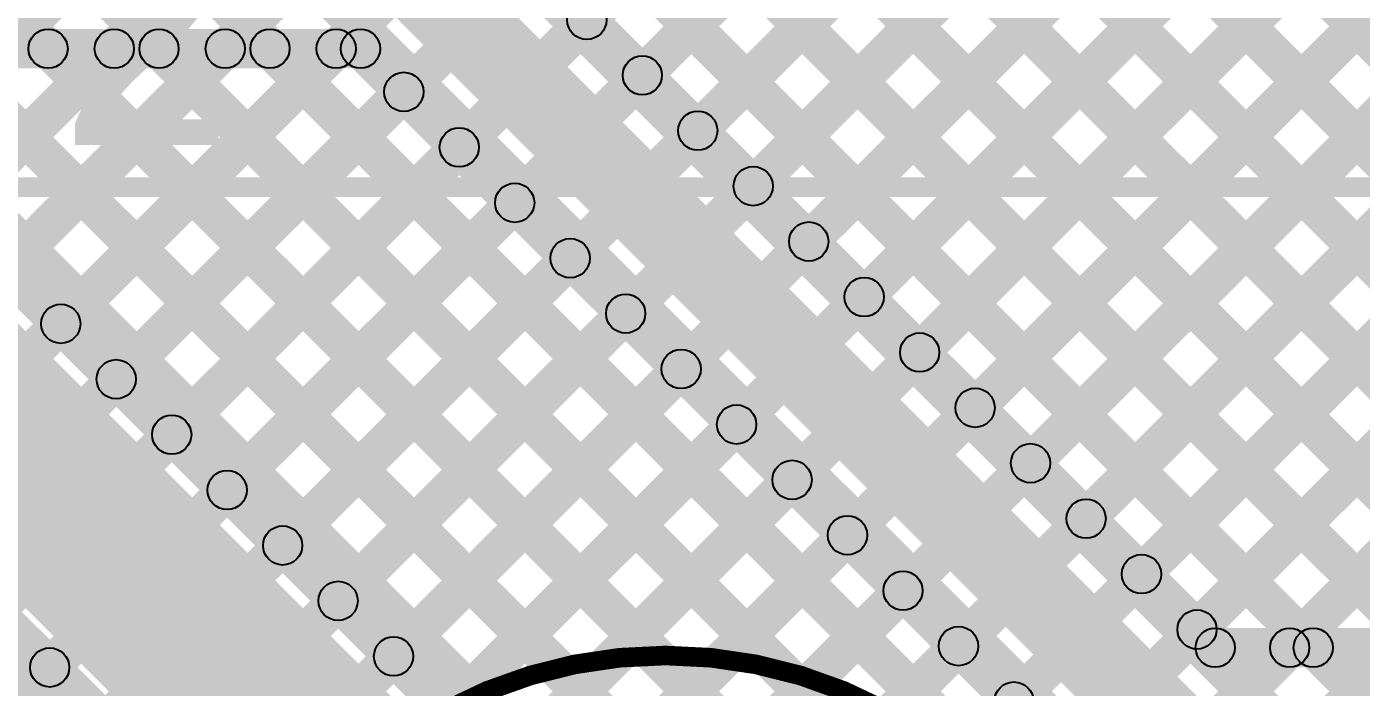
# Model space of a CAD drawing. Header units: millimetres. Extents: x -0.22 to 4.11, y -0.25 to 2.01.
# Drawn here: x 3.3527 to 3.693, y 0.4837 to 0.6523 of the extents above; entities that cross this region are included whole.
import ezdxf

# ---------------------------------------------------------------- set-up
doc = ezdxf.new("R2010")
doc.units = ezdxf.units.MM
doc.header["$MEASUREMENT"] = 0
for name, color, linetype in [('BottomLayer', 5, 'Continuous'), ('TopLayer', 1, 'Continuous'), ('TopOverlay', 2, 'Continuous')]:
    doc.layers.add(name, color=color, linetype=linetype)

# ---------------------------------------------------------------- blocks, each defined once
blk = doc.blocks.new('TS_1103S_C_C_3')
at = {"layer": 'TopOverlay'}
blk.add_hatch(color=2, dxfattribs=at).paths.add_polyline_path([(0.19291, -0.23569), (0.19291, -0.24069), (-0.18996, -0.24069), (-0.18996, -0.23569)])
at = {"layer": 'TopOverlay', "const_width": 0.005}
blk.add_lwpolyline([(0.1187, 0, 1), (-0.1187, 0, 1)], format="xyb", close=True, dxfattribs=at)

msp = doc.modelspace()

# ---------------------------------------------------------------- hatches: boundary and pattern name
at = {"layer": 'BottomLayer'}
for points in [[(2.28528, 1.74077), (2.29235, 1.74784), (3.68407, 0.35612), (3.677, 0.34905)], [(2.28528, 1.74077), (2.29235, 1.74784), (3.68407, 0.35612), (3.677, 0.34905)], [(2.39848, 1.74071), (2.40555, 1.74778), (3.68648, 0.46685), (3.6794, 0.45978)], [(2.39848, 1.74071), (2.40555, 1.74778), (3.68648, 0.46685), (3.6794, 0.45978)], [(2.42677, 1.7407), (2.43385, 1.74777), (3.70386, 0.47775), (3.69679, 0.47068)], [(2.42677, 1.7407), (2.43385, 1.74777), (3.70386, 0.47775), (3.69679, 0.47068)], [(2.45507, 1.74068), (2.46214, 1.74775), (3.71515, 0.49475), (3.70808, 0.48768)], [(2.45507, 1.74068), (2.46214, 1.74775), (3.71515, 0.49475), (3.70808, 0.48768)], [(2.48337, 1.74067), (2.49044, 1.74774), (3.74083, 0.49735), (3.73376, 0.49028)], [(2.48337, 1.74067), (2.49044, 1.74774), (3.74083, 0.49735), (3.73376, 0.49028)], [(2.51167, 1.74065), (2.51874, 1.74772), (3.76911, 0.49735), (3.76204, 0.49028)], [(2.51167, 1.74065), (2.51874, 1.74772), (3.76911, 0.49735), (3.76204, 0.49028)], [(2.53997, 1.74064), (2.54704, 1.74771), (3.79717, 0.49758), (3.7901, 0.49051)], [(2.53997, 1.74064), (2.54704, 1.74771), (3.79717, 0.49758), (3.7901, 0.49051)], [(2.56827, 1.74062), (2.57534, 1.74769), (3.79807, 0.52497), (3.791, 0.51789)], [(2.56827, 1.74062), (2.57534, 1.74769), (3.79807, 0.52497), (3.791, 0.51789)], [(2.59657, 1.74061), (2.60364, 1.74768), (3.79807, 0.55325), (3.791, 0.54618)], [(2.59657, 1.74061), (2.60364, 1.74768), (3.79807, 0.55325), (3.791, 0.54618)], [(2.32424, 1.7301), (2.33131, 1.73717), (3.68407, 0.38441), (3.677, 0.37734)], [(2.32424, 1.7301), (2.33131, 1.73717), (3.68407, 0.38441), (3.677, 0.37734)], [(2.35252, 1.7301), (2.35959, 1.73717), (3.68407, 0.41269), (3.677, 0.40562)], [(2.35252, 1.7301), (2.35959, 1.73717), (3.68407, 0.41269), (3.677, 0.40562)], [(2.38081, 1.7301), (2.38788, 1.73717), (3.68407, 0.44097), (3.677, 0.4339)], [(2.38081, 1.7301), (2.38788, 1.73717), (3.68407, 0.44097), (3.677, 0.4339)], [(2.28168, 1.71608), (2.28875, 1.72315), (3.68407, 0.32784), (3.677, 0.32077)], [(2.28168, 1.71608), (2.28875, 1.72315), (3.68407, 0.32784), (3.677, 0.32077)], [(2.28168, 1.6878), (2.28875, 1.69487), (3.68407, 0.29955), (3.677, 0.29248)], [(2.28168, 1.6878), (2.28875, 1.69487), (3.68407, 0.29955), (3.677, 0.29248)], [(2.28168, 1.65951), (2.28875, 1.66658), (3.68407, 0.27127), (3.677, 0.2642)], [(2.28168, 1.65951), (2.28875, 1.66658), (3.68407, 0.27127), (3.677, 0.2642)], [(2.28168, 1.63123), (2.28875, 1.6383), (3.68407, 0.24298), (3.677, 0.23591)], [(2.28168, 1.63123), (2.28875, 1.6383), (3.68407, 0.24298), (3.677, 0.23591)], [(2.28168, 1.60294), (2.28875, 1.61002), (3.79807, 0.1007), (3.791, 0.09363)], [(2.28168, 1.60294), (2.28875, 1.61002), (3.79807, 0.1007), (3.791, 0.09363)], [(2.28168, 1.57466), (2.28875, 1.58173), (3.78483, 0.08565), (3.77776, 0.07858)], [(2.28168, 1.57466), (2.28875, 1.58173), (3.78483, 0.08565), (3.77776, 0.07858)], [(2.28168, 1.54638), (2.28875, 1.55345), (3.76566, 0.07654), (3.75859, 0.06947)], [(2.28168, 1.54638), (2.28875, 1.55345), (3.76566, 0.07654), (3.75859, 0.06947)], [(2.71799, 0.01085), (2.71091, 0.01792), (3.791, 1.09801), (3.79807, 1.09093)], [(2.71799, 0.01085), (2.71091, 0.01792), (3.791, 1.09801), (3.79807, 1.09093)], [(2.74627, 0.01085), (2.7392, 0.01792), (3.791, 1.06972), (3.79807, 1.06265)], [(2.74627, 0.01085), (2.7392, 0.01792), (3.791, 1.06972), (3.79807, 1.06265)], [(2.77455, 0.01085), (2.76748, 0.01792), (3.791, 1.04144), (3.79807, 1.03437)], [(2.77455, 0.01085), (2.76748, 0.01792), (3.791, 1.04144), (3.79807, 1.03437)], [(2.80284, 0.01085), (2.79577, 0.01792), (3.791, 1.01315), (3.79807, 1.00608)], [(2.80284, 0.01085), (2.79577, 0.01792), (3.791, 1.01315), (3.79807, 1.00608)], [(2.83112, 0.01085), (2.82405, 0.01792), (3.791, 0.98487), (3.79807, 0.9778)], [(2.83112, 0.01085), (2.82405, 0.01792), (3.791, 0.98487), (3.79807, 0.9778)], [(2.85941, 0.01085), (2.85234, 0.01792), (3.791, 0.95658), (3.79807, 0.94951)], [(2.85941, 0.01085), (2.85234, 0.01792), (3.791, 0.95658), (3.79807, 0.94951)], [(2.88769, 0.01085), (2.88062, 0.01792), (3.791, 0.9283), (3.79807, 0.92123)], [(2.88769, 0.01085), (2.88062, 0.01792), (3.791, 0.9283), (3.79807, 0.92123)], [(2.91598, 0.01085), (2.9089, 0.01792), (3.791, 0.90001), (3.79807, 0.89294)], [(2.91598, 0.01085), (2.9089, 0.01792), (3.791, 0.90001), (3.79807, 0.89294)], [(2.94426, 0.01085), (2.93719, 0.01792), (3.791, 0.87173), (3.79807, 0.86466)], [(2.94426, 0.01085), (2.93719, 0.01792), (3.791, 0.87173), (3.79807, 0.86466)], [(2.97254, 0.01085), (2.96547, 0.01792), (3.791, 0.84345), (3.79807, 0.83638)], [(2.97254, 0.01085), (2.96547, 0.01792), (3.791, 0.84345), (3.79807, 0.83638)], [(3.00083, 0.01085), (2.99376, 0.01792), (3.791, 0.81516), (3.79807, 0.80809)], [(3.00083, 0.01085), (2.99376, 0.01792), (3.791, 0.81516), (3.79807, 0.80809)], [(3.02911, 0.01085), (3.02204, 0.01792), (3.791, 0.78688), (3.79807, 0.77981)], [(3.02911, 0.01085), (3.02204, 0.01792), (3.791, 0.78688), (3.79807, 0.77981)], [(3.0574, 0.01085), (3.05033, 0.01792), (3.791, 0.75859), (3.79807, 0.75152)], [(3.0574, 0.01085), (3.05033, 0.01792), (3.791, 0.75859), (3.79807, 0.75152)], [(3.08568, 0.01085), (3.07861, 0.01792), (3.791, 0.73031), (3.79807, 0.72324)], [(3.08568, 0.01085), (3.07861, 0.01792), (3.791, 0.73031), (3.79807, 0.72324)], [(3.11397, 0.01085), (3.10689, 0.01792), (3.791, 0.70202), (3.79807, 0.69495)], [(3.11397, 0.01085), (3.10689, 0.01792), (3.791, 0.70202), (3.79807, 0.69495)], [(3.14225, 0.01085), (3.13518, 0.01792), (3.791, 0.67374), (3.79807, 0.66667)], [(3.14225, 0.01085), (3.13518, 0.01792), (3.791, 0.67374), (3.79807, 0.66667)], [(3.17053, 0.01085), (3.16346, 0.01792), (3.791, 0.64546), (3.79807, 0.63839)], [(3.17053, 0.01085), (3.16346, 0.01792), (3.791, 0.64546), (3.79807, 0.63839)], [(3.19882, 0.01085), (3.19175, 0.01792), (3.791, 0.61717), (3.79807, 0.6101)], [(3.19882, 0.01085), (3.19175, 0.01792), (3.791, 0.61717), (3.79807, 0.6101)], [(3.2271, 0.01085), (3.22003, 0.01792), (3.791, 0.58889), (3.79807, 0.58182)], [(3.2271, 0.01085), (3.22003, 0.01792), (3.791, 0.58889), (3.79807, 0.58182)]]:
    msp.add_hatch(color=5, dxfattribs=at).paths.add_polyline_path(points)
at = {"layer": 'TopLayer'}
for points in [[(2.8308, 1.33667), (2.83787, 1.34374), (3.68426, 0.49735), (3.67719, 0.49028)], [(2.8308, 1.33667), (2.83787, 1.34374), (3.68426, 0.49735), (3.67719, 0.49028)], [(2.85908, 1.33667), (2.86615, 1.34374), (3.71254, 0.49735), (3.70547, 0.49028)], [(2.85908, 1.33667), (2.86615, 1.34374), (3.71254, 0.49735), (3.70547, 0.49028)], [(2.88737, 1.33667), (2.89444, 1.34374), (3.74083, 0.49735), (3.73376, 0.49028)], [(2.88737, 1.33667), (2.89444, 1.34374), (3.74083, 0.49735), (3.73376, 0.49028)], [(2.91565, 1.33667), (2.92272, 1.34374), (3.74985, 0.51662), (3.74278, 0.50954)], [(2.91565, 1.33667), (2.92272, 1.34374), (3.74985, 0.51662), (3.74278, 0.50954)], [(2.94394, 1.33667), (2.95101, 1.34374), (3.77813, 0.51662), (3.77106, 0.50954)], [(2.94394, 1.33667), (2.95101, 1.34374), (3.77813, 0.51662), (3.77106, 0.50954)], [(2.97222, 1.33667), (2.97929, 1.34374), (3.79807, 0.52497), (3.791, 0.51789)], [(2.97222, 1.33667), (2.97929, 1.34374), (3.79807, 0.52497), (3.791, 0.51789)], [(3.0005, 1.33667), (3.00758, 1.34374), (3.79807, 0.55325), (3.791, 0.54618)], [(3.0005, 1.33667), (3.00758, 1.34374), (3.79807, 0.55325), (3.791, 0.54618)], [(3.49905, 0.6505), (3.49198, 0.65757), (3.791, 0.95658), (3.79807, 0.94951)], [(3.49905, 0.6505), (3.49198, 0.65757), (3.791, 0.95658), (3.79807, 0.94951)], [(3.51319, 0.63635), (3.50612, 0.64343), (3.791, 0.9283), (3.79807, 0.92123)], [(3.51319, 0.63635), (3.50612, 0.64343), (3.791, 0.9283), (3.79807, 0.92123)], [(3.52734, 0.62221), (3.52027, 0.62928), (3.791, 0.90001), (3.79807, 0.89294)], [(3.52734, 0.62221), (3.52027, 0.62928), (3.791, 0.90001), (3.79807, 0.89294)], [(3.54148, 0.60807), (3.53441, 0.61514), (3.791, 0.87173), (3.79807, 0.86466)], [(3.54148, 0.60807), (3.53441, 0.61514), (3.791, 0.87173), (3.79807, 0.86466)], [(3.55562, 0.59393), (3.54855, 0.601), (3.791, 0.84345), (3.79807, 0.83638)], [(3.55562, 0.59393), (3.54855, 0.601), (3.791, 0.84345), (3.79807, 0.83638)], [(3.56976, 0.57979), (3.56269, 0.58686), (3.791, 0.81516), (3.79807, 0.80809)], [(3.56976, 0.57979), (3.56269, 0.58686), (3.791, 0.81516), (3.79807, 0.80809)], [(3.58391, 0.56564), (3.57683, 0.57272), (3.791, 0.78688), (3.79807, 0.77981)], [(3.58391, 0.56564), (3.57683, 0.57272), (3.791, 0.78688), (3.79807, 0.77981)], [(3.59805, 0.5515), (3.59098, 0.55857), (3.791, 0.75859), (3.79807, 0.75152)], [(3.59805, 0.5515), (3.59098, 0.55857), (3.791, 0.75859), (3.79807, 0.75152)], [(3.61219, 0.53736), (3.60512, 0.54443), (3.791, 0.73031), (3.79807, 0.72324)], [(3.61219, 0.53736), (3.60512, 0.54443), (3.791, 0.73031), (3.79807, 0.72324)], [(3.62633, 0.52322), (3.61926, 0.53029), (3.791, 0.70202), (3.79807, 0.69495)], [(3.62633, 0.52322), (3.61926, 0.53029), (3.791, 0.70202), (3.79807, 0.69495)], [(3.46007, 0.68241), (3.46714, 0.68948), (3.65927, 0.49735), (3.6522, 0.49028)], [(3.46007, 0.68241), (3.46714, 0.68948), (3.65927, 0.49735), (3.6522, 0.49028)], [(3.43956, 0.66191), (3.45512, 0.67746), (3.65398, 0.47859), (3.63843, 0.46304)], [(3.64047, 0.50908), (3.6334, 0.51615), (3.791, 0.67374), (3.79807, 0.66667)], [(3.64047, 0.50908), (3.6334, 0.51615), (3.791, 0.67374), (3.79807, 0.66667)], [(1.86437, 0.64168), (1.86437, 0.65168), (3.43781, 0.65168), (3.43781, 0.64168)], [(1.86437, 0.64168), (1.86437, 0.65168), (3.43781, 0.65168), (3.43781, 0.64168)], [(3.29805, 0.64315), (3.30512, 0.65022), (3.6451, 0.31024), (3.63803, 0.30317)], [(3.29805, 0.64315), (3.30512, 0.65022), (3.6451, 0.31024), (3.63803, 0.30317)], [(3.32633, 0.64315), (3.3334, 0.65022), (3.67338, 0.31024), (3.66631, 0.30317)], [(3.32633, 0.64315), (3.3334, 0.65022), (3.67338, 0.31024), (3.66631, 0.30317)], [(3.33664, 0.60122), (3.32957, 0.6083), (3.3715, 0.65022), (3.37857, 0.64315)], [(3.33664, 0.60122), (3.32957, 0.6083), (3.3715, 0.65022), (3.37857, 0.64315)], [(3.35079, 0.58708), (3.34371, 0.59415), (3.39978, 0.65022), (3.40685, 0.64315)], [(3.35079, 0.58708), (3.34371, 0.59415), (3.39978, 0.65022), (3.40685, 0.64315)], [(3.35461, 0.64315), (3.36169, 0.65022), (3.70167, 0.31024), (3.6946, 0.30317)], [(3.35461, 0.64315), (3.36169, 0.65022), (3.70167, 0.31024), (3.6946, 0.30317)], [(3.36493, 0.57294), (3.35786, 0.58001), (3.42807, 0.65022), (3.43514, 0.64315)], [(3.36493, 0.57294), (3.35786, 0.58001), (3.42807, 0.65022), (3.43514, 0.64315)], [(3.3829, 0.64315), (3.38997, 0.65022), (3.72995, 0.31024), (3.72288, 0.30317)], [(3.3829, 0.64315), (3.38997, 0.65022), (3.72995, 0.31024), (3.72288, 0.30317)], [(3.41118, 0.64315), (3.41825, 0.65022), (3.74871, 0.31977), (3.74164, 0.31269)], [(3.41118, 0.64315), (3.41825, 0.65022), (3.74871, 0.31977), (3.74164, 0.31269)], [(3.43427, 0.64315), (3.44135, 0.65022), (3.63348, 0.45809), (3.62641, 0.45102)], [(3.43427, 0.64315), (3.44135, 0.65022), (3.63348, 0.45809), (3.62641, 0.45102)], [(3.65462, 0.49493), (3.64755, 0.502), (3.791, 0.64546), (3.79807, 0.63839)], [(3.65462, 0.49493), (3.64755, 0.502), (3.791, 0.64546), (3.79807, 0.63839)], [(3.37907, 0.5588), (3.372, 0.56587), (3.44531, 0.63918), (3.45238, 0.63211)], [(3.37907, 0.5588), (3.372, 0.56587), (3.44531, 0.63918), (3.45238, 0.63211)], [(3.30719, 0.62361), (3.31426, 0.63068), (3.6347, 0.31024), (3.62763, 0.30317)], [(3.30719, 0.62361), (3.31426, 0.63068), (3.6347, 0.31024), (3.62763, 0.30317)], [(3.39321, 0.54466), (3.38614, 0.55173), (3.45945, 0.62504), (3.46653, 0.61797)], [(3.39321, 0.54466), (3.38614, 0.55173), (3.45945, 0.62504), (3.46653, 0.61797)], [(3.27393, 0.5904), (3.30221, 0.61869), (3.63205, 0.28884), (3.60377, 0.26056)], [(3.67825, 0.49028), (3.67118, 0.49735), (3.791, 0.61717), (3.79807, 0.6101)], [(3.67825, 0.49028), (3.67118, 0.49735), (3.791, 0.61717), (3.79807, 0.6101)], [(3.40735, 0.53051), (3.40028, 0.53758), (3.4736, 0.6109), (3.48067, 0.60383)], [(3.40735, 0.53051), (3.40028, 0.53758), (3.4736, 0.6109), (3.48067, 0.60383)], [(3.4215, 0.51637), (3.41442, 0.52344), (3.48774, 0.59676), (3.49481, 0.58969)], [(3.4215, 0.51637), (3.41442, 0.52344), (3.48774, 0.59676), (3.49481, 0.58969)], [(3.43564, 0.50223), (3.42857, 0.5093), (3.50188, 0.58261), (3.50895, 0.57554)], [(3.43564, 0.50223), (3.42857, 0.5093), (3.50188, 0.58261), (3.50895, 0.57554)], [(3.25905, 0.56901), (3.26612, 0.57608), (3.76566, 0.07654), (3.75859, 0.06947)], [(3.25905, 0.56901), (3.26612, 0.57608), (3.76566, 0.07654), (3.75859, 0.06947)], [(3.27128, 0.56901), (3.27835, 0.57608), (3.59879, 0.25564), (3.59172, 0.24857)], [(3.27128, 0.56901), (3.27835, 0.57608), (3.59879, 0.25564), (3.59172, 0.24857)], [(3.44978, 0.48809), (3.44271, 0.49516), (3.51602, 0.56847), (3.52309, 0.5614)], [(3.44978, 0.48809), (3.44271, 0.49516), (3.51602, 0.56847), (3.52309, 0.5614)], [(3.46392, 0.47395), (3.45685, 0.48102), (3.53017, 0.55433), (3.53724, 0.54726)], [(3.46392, 0.47395), (3.45685, 0.48102), (3.53017, 0.55433), (3.53724, 0.54726)], [(3.47806, 0.4598), (3.47099, 0.46687), (3.54431, 0.54019), (3.55138, 0.53312)], [(3.47806, 0.4598), (3.47099, 0.46687), (3.54431, 0.54019), (3.55138, 0.53312)], [(3.49221, 0.44566), (3.48514, 0.45273), (3.55845, 0.52605), (3.56552, 0.51897)], [(3.49221, 0.44566), (3.48514, 0.45273), (3.55845, 0.52605), (3.56552, 0.51897)], [(3.50635, 0.43152), (3.49928, 0.43859), (3.57259, 0.5119), (3.57966, 0.50483)], [(3.50635, 0.43152), (3.49928, 0.43859), (3.57259, 0.5119), (3.57966, 0.50483)], [(3.52049, 0.41738), (3.51342, 0.42445), (3.58673, 0.49776), (3.5938, 0.49069)], [(3.52049, 0.41738), (3.51342, 0.42445), (3.58673, 0.49776), (3.5938, 0.49069)], [(3.65573, 0.48882), (3.65573, 0.49882), (3.71773, 0.49882), (3.71773, 0.48882)], [(3.65573, 0.48882), (3.65573, 0.49882), (3.71773, 0.49882), (3.71773, 0.48882)], [(3.18953, 0.31269), (3.18246, 0.31977), (3.35503, 0.49233), (3.3621, 0.48526)], [(3.18953, 0.31269), (3.18246, 0.31977), (3.35503, 0.49233), (3.3621, 0.48526)]]:
    msp.add_hatch(color=1, dxfattribs=at).paths.add_polyline_path(points)
h = msp.add_hatch(color=1, dxfattribs=at)
edge = h.paths.add_edge_path()
edge.add_arc((3.49552, 0.65403), 0.005, 0, 360)
h = msp.add_hatch(color=1, dxfattribs=at)
edge = h.paths.add_edge_path()
edge.add_arc((3.49552, 0.65403), 0.005, 0, 360)
h = msp.add_hatch(color=1, dxfattribs=at)
edge = h.paths.add_edge_path()
edge.add_arc((3.35815, 0.64668), 0.005, 0, 360)
h = msp.add_hatch(color=1, dxfattribs=at)
edge = h.paths.add_edge_path()
edge.add_arc((3.35815, 0.64668), 0.005, 0, 360)
h = msp.add_hatch(color=1, dxfattribs=at)
edge = h.paths.add_edge_path()
edge.add_arc((3.37503, 0.64668), 0.005, 0, 360)
h = msp.add_hatch(color=1, dxfattribs=at)
edge = h.paths.add_edge_path()
edge.add_arc((3.37503, 0.64668), 0.005, 0, 360)
h = msp.add_hatch(color=1, dxfattribs=at)
edge = h.paths.add_edge_path()
edge.add_arc((3.38643, 0.64668), 0.005, 0, 360)
h = msp.add_hatch(color=1, dxfattribs=at)
edge = h.paths.add_edge_path()
edge.add_arc((3.38643, 0.64668), 0.005, 0, 360)
h = msp.add_hatch(color=1, dxfattribs=at)
edge = h.paths.add_edge_path()
edge.add_arc((3.40332, 0.64668), 0.005, 0, 360)
h = msp.add_hatch(color=1, dxfattribs=at)
edge = h.paths.add_edge_path()
edge.add_arc((3.40332, 0.64668), 0.005, 0, 360)
h = msp.add_hatch(color=1, dxfattribs=at)
edge = h.paths.add_edge_path()
edge.add_arc((3.41472, 0.64668), 0.005, 0, 360)
h = msp.add_hatch(color=1, dxfattribs=at)
edge = h.paths.add_edge_path()
edge.add_arc((3.41472, 0.64668), 0.005, 0, 360)
h = msp.add_hatch(color=1, dxfattribs=at)
edge = h.paths.add_edge_path()
edge.add_arc((3.4316, 0.64668), 0.005, 0, 360)
h = msp.add_hatch(color=1, dxfattribs=at)
edge = h.paths.add_edge_path()
edge.add_arc((3.4316, 0.64668), 0.005, 0, 360)
h = msp.add_hatch(color=1, dxfattribs=at)
edge = h.paths.add_edge_path()
edge.add_arc((3.43781, 0.64668), 0.005, 0, 360)
h = msp.add_hatch(color=1, dxfattribs=at)
edge = h.paths.add_edge_path()
edge.add_arc((3.43781, 0.64668), 0.005, 0, 360)
h = msp.add_hatch(color=1, dxfattribs=at)
edge = h.paths.add_edge_path()
edge.add_arc((3.43781, 0.64668), 0.005, 0, 360)
h = msp.add_hatch(color=1, dxfattribs=at)
edge = h.paths.add_edge_path()
edge.add_arc((3.43781, 0.64668), 0.005, 0, 360)
h = msp.add_hatch(color=1, dxfattribs=at)
edge = h.paths.add_edge_path()
edge.add_arc((3.50966, 0.63989), 0.005, 0, 360)
h = msp.add_hatch(color=1, dxfattribs=at)
edge = h.paths.add_edge_path()
edge.add_arc((3.50966, 0.63989), 0.005, 0, 360)
h = msp.add_hatch(color=1, dxfattribs=at)
edge = h.paths.add_edge_path()
edge.add_arc((3.44885, 0.63565), 0.005, 0, 360)
h = msp.add_hatch(color=1, dxfattribs=at)
edge = h.paths.add_edge_path()
edge.add_arc((3.44885, 0.63565), 0.005, 0, 360)
h = msp.add_hatch(color=1, dxfattribs=at)
edge = h.paths.add_edge_path()
edge.add_arc((3.5238, 0.62575), 0.005, 0, 360)
h = msp.add_hatch(color=1, dxfattribs=at)
edge = h.paths.add_edge_path()
edge.add_arc((3.5238, 0.62575), 0.005, 0, 360)
h = msp.add_hatch(color=1, dxfattribs=at)
edge = h.paths.add_edge_path()
edge.add_arc((3.46299, 0.62151), 0.005, 0, 360)
h = msp.add_hatch(color=1, dxfattribs=at)
edge = h.paths.add_edge_path()
edge.add_arc((3.46299, 0.62151), 0.005, 0, 360)
h = msp.add_hatch(color=1, dxfattribs=at)
edge = h.paths.add_edge_path()
edge.add_arc((3.53794, 0.61161), 0.005, 0, 360)
h = msp.add_hatch(color=1, dxfattribs=at)
edge = h.paths.add_edge_path()
edge.add_arc((3.53794, 0.61161), 0.005, 0, 360)
h = msp.add_hatch(color=1, dxfattribs=at)
edge = h.paths.add_edge_path()
edge.add_arc((3.47713, 0.60736), 0.005, 0, 360)
h = msp.add_hatch(color=1, dxfattribs=at)
edge = h.paths.add_edge_path()
edge.add_arc((3.47713, 0.60736), 0.005, 0, 360)
h = msp.add_hatch(color=1, dxfattribs=at)
edge = h.paths.add_edge_path()
edge.add_arc((3.55209, 0.59746), 0.005, 0, 360)
h = msp.add_hatch(color=1, dxfattribs=at)
edge = h.paths.add_edge_path()
edge.add_arc((3.55209, 0.59746), 0.005, 0, 360)
h = msp.add_hatch(color=1, dxfattribs=at)
edge = h.paths.add_edge_path()
edge.add_arc((3.49127, 0.59322), 0.005, 0, 360)
h = msp.add_hatch(color=1, dxfattribs=at)
edge = h.paths.add_edge_path()
edge.add_arc((3.49127, 0.59322), 0.005, 0, 360)
h = msp.add_hatch(color=1, dxfattribs=at)
edge = h.paths.add_edge_path()
edge.add_arc((3.56623, 0.58332), 0.005, 0, 360)
h = msp.add_hatch(color=1, dxfattribs=at)
edge = h.paths.add_edge_path()
edge.add_arc((3.56623, 0.58332), 0.005, 0, 360)
h = msp.add_hatch(color=1, dxfattribs=at)
edge = h.paths.add_edge_path()
edge.add_arc((3.50542, 0.57908), 0.005, 0, 360)
h = msp.add_hatch(color=1, dxfattribs=at)
edge = h.paths.add_edge_path()
edge.add_arc((3.50542, 0.57908), 0.005, 0, 360)
h = msp.add_hatch(color=1, dxfattribs=at)
edge = h.paths.add_edge_path()
edge.add_arc((3.36139, 0.57648), 0.005, 0, 360)
h = msp.add_hatch(color=1, dxfattribs=at)
edge = h.paths.add_edge_path()
edge.add_arc((3.36139, 0.57648), 0.005, 0, 360)
h = msp.add_hatch(color=1, dxfattribs=at)
edge = h.paths.add_edge_path()
edge.add_arc((3.58037, 0.56918), 0.005, 0, 360)
h = msp.add_hatch(color=1, dxfattribs=at)
edge = h.paths.add_edge_path()
edge.add_arc((3.58037, 0.56918), 0.005, 0, 360)
h = msp.add_hatch(color=1, dxfattribs=at)
edge = h.paths.add_edge_path()
edge.add_arc((3.51956, 0.56494), 0.005, 0, 360)
h = msp.add_hatch(color=1, dxfattribs=at)
edge = h.paths.add_edge_path()
edge.add_arc((3.51956, 0.56494), 0.005, 0, 360)
h = msp.add_hatch(color=1, dxfattribs=at)
edge = h.paths.add_edge_path()
edge.add_arc((3.37553, 0.56233), 0.005, 0, 360)
h = msp.add_hatch(color=1, dxfattribs=at)
edge = h.paths.add_edge_path()
edge.add_arc((3.37553, 0.56233), 0.005, 0, 360)
h = msp.add_hatch(color=1, dxfattribs=at)
edge = h.paths.add_edge_path()
edge.add_arc((3.59451, 0.55504), 0.005, 0, 360)
h = msp.add_hatch(color=1, dxfattribs=at)
edge = h.paths.add_edge_path()
edge.add_arc((3.59451, 0.55504), 0.005, 0, 360)
h = msp.add_hatch(color=1, dxfattribs=at)
edge = h.paths.add_edge_path()
edge.add_arc((3.5337, 0.55079), 0.005, 0, 360)
h = msp.add_hatch(color=1, dxfattribs=at)
edge = h.paths.add_edge_path()
edge.add_arc((3.5337, 0.55079), 0.005, 0, 360)
h = msp.add_hatch(color=1, dxfattribs=at)
edge = h.paths.add_edge_path()
edge.add_arc((3.38968, 0.54819), 0.005, 0, 360)
h = msp.add_hatch(color=1, dxfattribs=at)
edge = h.paths.add_edge_path()
edge.add_arc((3.38968, 0.54819), 0.005, 0, 360)
h = msp.add_hatch(color=1, dxfattribs=at)
edge = h.paths.add_edge_path()
edge.add_arc((3.60865, 0.5409), 0.005, 0, 360)
h = msp.add_hatch(color=1, dxfattribs=at)
edge = h.paths.add_edge_path()
edge.add_arc((3.60865, 0.5409), 0.005, 0, 360)
h = msp.add_hatch(color=1, dxfattribs=at)
edge = h.paths.add_edge_path()
edge.add_arc((3.54784, 0.53665), 0.005, 0, 360)
h = msp.add_hatch(color=1, dxfattribs=at)
edge = h.paths.add_edge_path()
edge.add_arc((3.54784, 0.53665), 0.005, 0, 360)
h = msp.add_hatch(color=1, dxfattribs=at)
edge = h.paths.add_edge_path()
edge.add_arc((3.40382, 0.53405), 0.005, 0, 360)
h = msp.add_hatch(color=1, dxfattribs=at)
edge = h.paths.add_edge_path()
edge.add_arc((3.40382, 0.53405), 0.005, 0, 360)
h = msp.add_hatch(color=1, dxfattribs=at)
edge = h.paths.add_edge_path()
edge.add_arc((3.6228, 0.52675), 0.005, 0, 360)
h = msp.add_hatch(color=1, dxfattribs=at)
edge = h.paths.add_edge_path()
edge.add_arc((3.6228, 0.52675), 0.005, 0, 360)
h = msp.add_hatch(color=1, dxfattribs=at)
edge = h.paths.add_edge_path()
edge.add_arc((3.56198, 0.52251), 0.005, 0, 360)
h = msp.add_hatch(color=1, dxfattribs=at)
edge = h.paths.add_edge_path()
edge.add_arc((3.56198, 0.52251), 0.005, 0, 360)
h = msp.add_hatch(color=1, dxfattribs=at)
edge = h.paths.add_edge_path()
edge.add_arc((3.41796, 0.51991), 0.005, 0, 360)
h = msp.add_hatch(color=1, dxfattribs=at)
edge = h.paths.add_edge_path()
edge.add_arc((3.41796, 0.51991), 0.005, 0, 360)
h = msp.add_hatch(color=1, dxfattribs=at)
edge = h.paths.add_edge_path()
edge.add_arc((3.63694, 0.51261), 0.005, 0, 360)
h = msp.add_hatch(color=1, dxfattribs=at)
edge = h.paths.add_edge_path()
edge.add_arc((3.63694, 0.51261), 0.005, 0, 360)
h = msp.add_hatch(color=1, dxfattribs=at)
edge = h.paths.add_edge_path()
edge.add_arc((3.4321, 0.50577), 0.005, 0, 360)
h = msp.add_hatch(color=1, dxfattribs=at)
edge = h.paths.add_edge_path()
edge.add_arc((3.4321, 0.50577), 0.005, 0, 360)
h = msp.add_hatch(color=1, dxfattribs=at)
edge = h.paths.add_edge_path()
edge.add_arc((3.57613, 0.50837), 0.005, 0, 360)
h = msp.add_hatch(color=1, dxfattribs=at)
edge = h.paths.add_edge_path()
edge.add_arc((3.57613, 0.50837), 0.005, 0, 360)
h = msp.add_hatch(color=1, dxfattribs=at)
edge = h.paths.add_edge_path()
edge.add_arc((3.65108, 0.49847), 0.005, 0, 360)
h = msp.add_hatch(color=1, dxfattribs=at)
edge = h.paths.add_edge_path()
edge.add_arc((3.65108, 0.49847), 0.005, 0, 360)
h = msp.add_hatch(color=1, dxfattribs=at)
edge = h.paths.add_edge_path()
edge.add_arc((3.59027, 0.49423), 0.005, 0, 360)
h = msp.add_hatch(color=1, dxfattribs=at)
edge = h.paths.add_edge_path()
edge.add_arc((3.59027, 0.49423), 0.005, 0, 360)
h = msp.add_hatch(color=1, dxfattribs=at)
edge = h.paths.add_edge_path()
edge.add_arc((3.65573, 0.49382), 0.005, 0, 360)
h = msp.add_hatch(color=1, dxfattribs=at)
edge = h.paths.add_edge_path()
edge.add_arc((3.65573, 0.49382), 0.005, 0, 360)
h = msp.add_hatch(color=1, dxfattribs=at)
edge = h.paths.add_edge_path()
edge.add_arc((3.65573, 0.49382), 0.005, 0, 360)
h = msp.add_hatch(color=1, dxfattribs=at)
edge = h.paths.add_edge_path()
edge.add_arc((3.65573, 0.49382), 0.005, 0, 360)
h = msp.add_hatch(color=1, dxfattribs=at)
edge = h.paths.add_edge_path()
edge.add_arc((3.67471, 0.49382), 0.005, 0, 360)
h = msp.add_hatch(color=1, dxfattribs=at)
edge = h.paths.add_edge_path()
edge.add_arc((3.67471, 0.49382), 0.005, 0, 360)
h = msp.add_hatch(color=1, dxfattribs=at)
edge = h.paths.add_edge_path()
edge.add_arc((3.68072, 0.49382), 0.005, 0, 360)
h = msp.add_hatch(color=1, dxfattribs=at)
edge = h.paths.add_edge_path()
edge.add_arc((3.68072, 0.49382), 0.005, 0, 360)
h = msp.add_hatch(color=1, dxfattribs=at)
edge = h.paths.add_edge_path()
edge.add_arc((3.35856, 0.48879), 0.005, 0, 360)
h = msp.add_hatch(color=1, dxfattribs=at)
edge = h.paths.add_edge_path()
edge.add_arc((3.35856, 0.48879), 0.005, 0, 360)
h = msp.add_hatch(color=1, dxfattribs=at)
edge = h.paths.add_edge_path()
edge.add_arc((3.44624, 0.49162), 0.005, 0, 360)
h = msp.add_hatch(color=1, dxfattribs=at)
edge = h.paths.add_edge_path()
edge.add_arc((3.44624, 0.49162), 0.005, 0, 360)
h = msp.add_hatch(color=1, dxfattribs=at)
edge = h.paths.add_edge_path()
edge.add_arc((3.60441, 0.48008), 0.005, 0, 360)
h = msp.add_hatch(color=1, dxfattribs=at)
edge = h.paths.add_edge_path()
edge.add_arc((3.60441, 0.48008), 0.005, 0, 360)

# ---------------------------------------------------------------- linework, layer by layer
for centre in [(3.49552, 0.65403), (3.49552, 0.65403), (3.35815, 0.64668), (3.35815, 0.64668), (3.37503, 0.64668), (3.37503, 0.64668), (3.38643, 0.64668), (3.38643, 0.64668), (3.40332, 0.64668), (3.40332, 0.64668), (3.41472, 0.64668), (3.41472, 0.64668), (3.4316, 0.64668), (3.4316, 0.64668), (3.43781, 0.64668), (3.43781, 0.64668), (3.43781, 0.64668), (3.43781, 0.64668), (3.50966, 0.63989), (3.50966, 0.63989), (3.44885, 0.63565), (3.44885, 0.63565), (3.5238, 0.62575), (3.5238, 0.62575), (3.46299, 0.62151), (3.46299, 0.62151), (3.53794, 0.61161), (3.53794, 0.61161), (3.47713, 0.60736), (3.47713, 0.60736), (3.55209, 0.59746), (3.55209, 0.59746), (3.49127, 0.59322), (3.49127, 0.59322), (3.56623, 0.58332), (3.56623, 0.58332), (3.50542, 0.57908), (3.50542, 0.57908), (3.36139, 0.57648), (3.36139, 0.57648), (3.58037, 0.56918), (3.58037, 0.56918), (3.51956, 0.56494), (3.51956, 0.56494), (3.37553, 0.56233), (3.37553, 0.56233), (3.59451, 0.55504), (3.59451, 0.55504), (3.5337, 0.55079), (3.5337, 0.55079), (3.38968, 0.54819), (3.38968, 0.54819), (3.60865, 0.5409), (3.60865, 0.5409), (3.54784, 0.53665), (3.54784, 0.53665), (3.40382, 0.53405), (3.40382, 0.53405), (3.6228, 0.52675), (3.6228, 0.52675), (3.56198, 0.52251), (3.56198, 0.52251), (3.41796, 0.51991), (3.41796, 0.51991), (3.63694, 0.51261), (3.63694, 0.51261), (3.4321, 0.50577), (3.4321, 0.50577), (3.57613, 0.50837), (3.57613, 0.50837), (3.65108, 0.49847), (3.65108, 0.49847), (3.59027, 0.49423), (3.59027, 0.49423), (3.65573, 0.49382), (3.65573, 0.49382), (3.65573, 0.49382), (3.65573, 0.49382), (3.67471, 0.49382), (3.67471, 0.49382), (3.68072, 0.49382), (3.68072, 0.49382), (3.35856, 0.48879), (3.35856, 0.48879), (3.44624, 0.49162), (3.44624, 0.49162), (3.60441, 0.48008), (3.60441, 0.48008)]:
    msp.add_circle(centre, 0.005, dxfattribs=at)

# ---------------------------------------------------------------- block references
at = {"rotation": 180}
msp.add_blockref('TS_1103S_C_C_3', (3.51553, 0.37313), dxfattribs=at)

# ---------------------------------------------------------------- texts
at = {"layer": 'TopOverlay'}
msp.add_text('SW2', height=0.06, dxfattribs=at).set_placement((3.2317, 0.62214))

doc.saveas('drawing.dxf')
